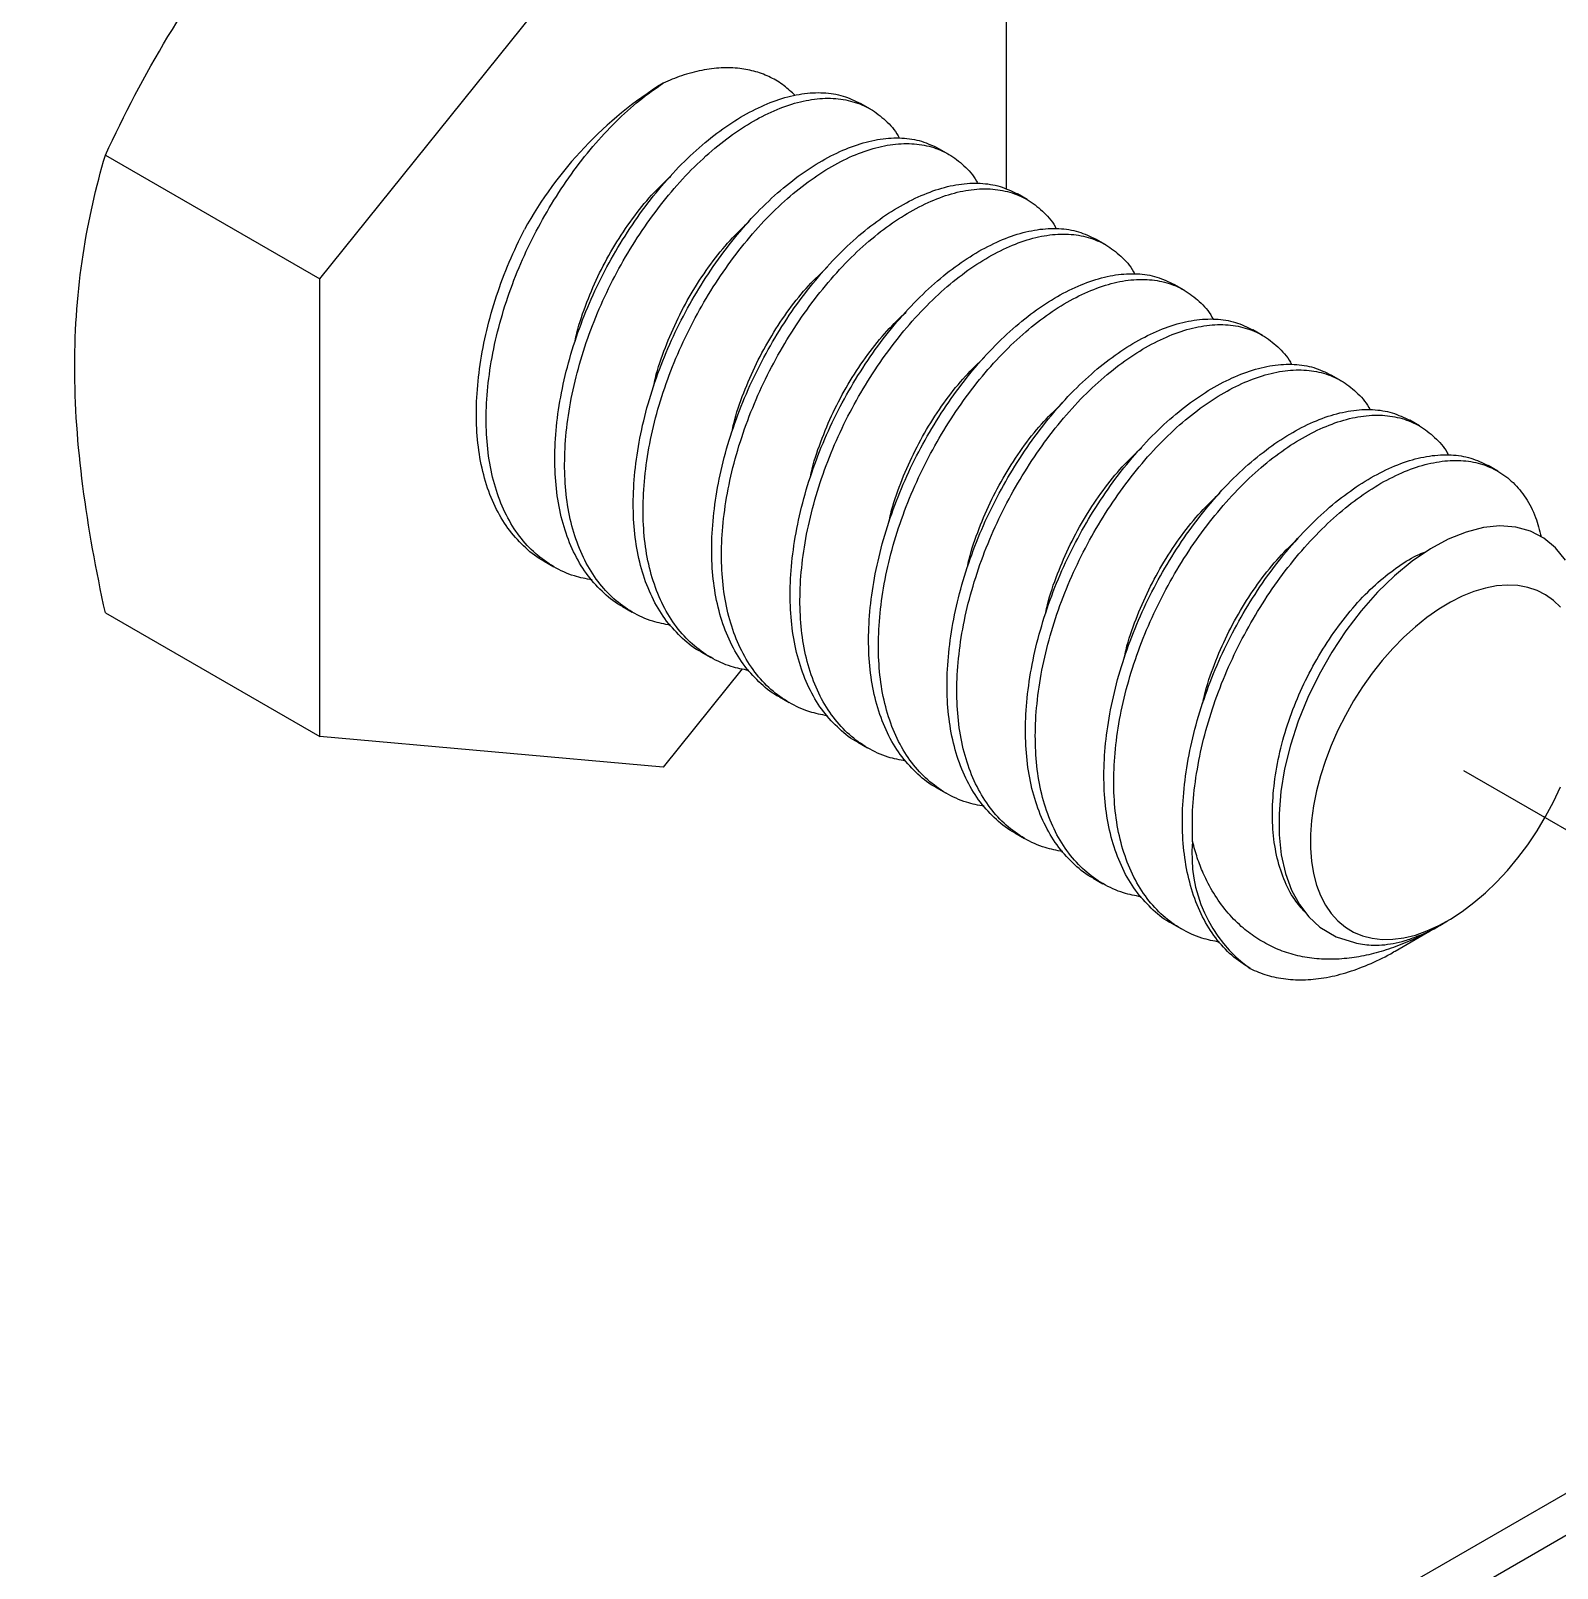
# Model space of a CAD drawing. Extents: x -3.9 to 19, y -12.2 to 0.
# Drawn here: x 4.431 to 5.119, y -4.594 to -3.901 of the extents above; entities that cross this region are included whole.
import ezdxf

# ---------------------------------------------------------------- set-up
doc = ezdxf.new("R2010")
doc.units = 0
doc.header["$LTSCALE"] = 0.5
doc.header["$MEASUREMENT"] = 0
doc.linetypes.add('CENTER', pattern=[2, 1.25, -0.25, 0.25, -0.25])
for name, color, linetype in [('Centerline', 210, 'CENTER'), ('Hardware', 242, 'CONTINUOUS'), ('WallMount Bracket', 190, 'CONTINUOUS')]:
    doc.layers.add(name, color=color, linetype=linetype)

msp = doc.modelspace()

# ---------------------------------------------------------------- linework, layer by layer
at = {"layer": 'Centerline', "transparency": 16777216}
msp.add_line((5.076531, -4.234869), (7.29864, -5.517804), dxfattribs=at)
at = {"layer": 'Hardware', "linetype": 'Continuous', "lineweight": 25, "transparency": 16777216}
for p, q in [((4.561104, -4.013255), (4.715782, -3.820846)), ((4.87046, -3.834711), (4.87046, -3.972836)), ((4.809202, -3.936713), (4.804783, -3.934163)), ((4.844557, -3.957118), (4.840138, -3.954568)), ((4.464435, -3.957463), (4.561104, -4.013255)), ((4.879912, -3.977523), (4.875493, -3.974973)), ((4.915267, -3.997928), (4.910848, -3.995378)), ((4.561104, -4.219529), (4.561104, -4.013255)), ((4.950622, -4.018333), (4.946203, -4.015783)), ((4.985977, -4.038738), (4.981558, -4.036188)), ((5.021332, -4.059143), (5.016913, -4.056593)), ((5.056687, -4.079548), (5.052268, -4.076998)), ((5.092042, -4.099953), (5.087623, -4.097403)), ((4.66214, -4.140484), (4.666559, -4.143034)), ((4.464435, -4.163737), (4.561104, -4.219529)), ((4.697495, -4.160889), (4.701914, -4.163439)), ((4.73285, -4.181294), (4.737269, -4.183844)), ((4.751403, -4.189084), (4.715782, -4.233394)), ((4.768205, -4.201699), (4.772624, -4.204249)), ((4.715782, -4.233394), (4.561104, -4.219529)), ((4.80356, -4.222104), (4.807979, -4.224654)), ((4.838915, -4.242509), (4.843334, -4.245059)), ((4.87427, -4.262914), (4.878689, -4.265464)), ((4.909625, -4.283319), (4.914044, -4.285869)), ((4.94498, -4.303724), (4.949399, -4.306274)), ((5.065816, -4.304656), (5.069365, -4.302606)), ((5.045689, -4.316285), (5.063827, -4.305806))]:
    msp.add_line(p, q, dxfattribs=at)
at = {"layer": 'Hardware', "linetype": 'Continuous', "lineweight": 25, "transparency": 16777216, "flags": 128}
for points in [[(5.122444, -4.140049), (5.118001, -4.13454), (5.112771, -4.130179), (5.106788, -4.127035), (5.100133, -4.125152), (5.092942, -4.124592), (5.085503, -4.12535), (5.077699, -4.12736), (5.069682, -4.130585), (5.061593, -4.134964), (5.053454, -4.140478), (5.045444, -4.14705), (5.037788, -4.154509), (5.030422, -4.162869), (5.02349, -4.171965), (5.017189, -4.181509), (5.011431, -4.191585), (5.006345, -4.202011), (5.002041, -4.212641), (4.998537, -4.223428), (4.995904, -4.234158), (4.994224, -4.244375), (4.9934, -4.254339), (4.993446, -4.263863), (4.994402, -4.272859), (4.996278, -4.28123), (4.999052, -4.288806), (5.002564, -4.295268), (5.00685, -4.300857), (5.011829, -4.305468), (5.019128, -4.309849), (5.027373, -4.312454), (5.027373, -4.312454)], [(5.120309, -4.161254), (5.117107, -4.158192), (5.11355, -4.155669), (5.109666, -4.153706), (5.105484, -4.152316), (5.101033, -4.15151), (5.096348, -4.151294), (5.091464, -4.151669), (5.086415, -4.152633), (5.08124, -4.154178), (5.075976, -4.156293), (5.070664, -4.158962), (5.065341, -4.162167), (5.060048, -4.165882), (5.054824, -4.17008), (5.049707, -4.174731), (5.044736, -4.179799), (5.039946, -4.185248), (5.035375, -4.191037), (5.031054, -4.197123), (5.027017, -4.203461), (5.023294, -4.210004), (5.019911, -4.216704), (5.016894, -4.223511), (5.014265, -4.230374), (5.012044, -4.237244), (5.010247, -4.244068), (5.008888, -4.250798), (5.007976, -4.257381), (5.007518, -4.263771), (5.007518, -4.269919), (5.007976, -4.275781), (5.008888, -4.281312), (5.010247, -4.286472), (5.012044, -4.291222), (5.014265, -4.295528), (5.016894, -4.299358), (5.019911, -4.302682), (5.023294, -4.305477), (5.027017, -4.307722), (5.031054, -4.309401), (5.035375, -4.3105), (5.039946, -4.311011), (5.044736, -4.310932), (5.049707, -4.310262), (5.054824, -4.309006), (5.060048, -4.307174), (5.065341, -4.30478), (5.070664, -4.30184), (5.075976, -4.298377), (5.08124, -4.294417), (5.086415, -4.289989), (5.091464, -4.285124), (5.096348, -4.279861), (5.101033, -4.274237), (5.105484, -4.268294), (5.109666, -4.262076), (5.11355, -4.25563), (5.117107, -4.249002), (5.120309, -4.242242)]]:
    msp.add_lwpolyline(points, dxfattribs=at)
at = {"layer": 'Hardware', "linetype": 'Continuous', "lineweight": 25, "transparency": 16777216}
for centre, radius, start, end in [((4.810985, -4.077827), 0.18002, 121.927624, 151.166913), ((5.017206, -4.27296), 0.063071, 174.46691, 234.205204)]:
    msp.add_arc(centre, radius, start, end, dxfattribs=at)
msp.add_open_spline([(4.464435, -3.957463), (4.481304, -3.921119), (4.501606, -3.886066), (4.527959, -3.853285)], degree=3, dxfattribs=at)
for points, knots in [([(4.77526, -3.930614), (4.773652, -3.929063), (4.770306, -3.925836), (4.76433, -3.922302), (4.757663, -3.919685), (4.750236, -3.918188), (4.742081, -3.917943), (4.733269, -3.919072), (4.724464, -3.921372), (4.718564, -3.923865), (4.715782, -3.925041)], [0, 0, 0, 0, 0.1134536, 0.2360457, 0.3589687, 0.4815604, 0.6146512, 0.7481664, 0.8812592, 1, 1, 1, 1]), ([(4.683762, -4.148963), (4.681066, -4.148459), (4.674917, -4.147309), (4.666384, -4.143287), (4.658073, -4.137336), (4.650876, -4.129498), (4.644932, -4.119943), (4.64042, -4.108874), (4.637432, -4.096601), (4.635988, -4.083375), (4.636026, -4.069294), (4.637524, -4.054433), (4.640513, -4.039035), (4.644932, -4.023496), (4.650645, -4.008218), (4.657529, -3.993461), (4.665461, -3.979309), (4.674345, -3.965865), (4.684069, -3.953383), (4.694384, -3.942245), (4.705015, -3.932561), (4.712214, -3.927533), (4.715782, -3.925041)], [0, 0, 0, 0, 0.0389357, 0.0888252, 0.1387146, 0.1894771, 0.2406877, 0.2918982, 0.3426607, 0.3925501, 0.4424396, 0.493202, 0.5444126, 0.5956232, 0.6463856, 0.6962751, 0.7461645, 0.796927, 0.8481375, 0.8993481, 0.9501105, 1, 1, 1, 1]), ([(4.697496, -4.160887), (4.697489, -4.160884), (4.694394, -4.159497), (4.689092, -4.155037), (4.681789, -4.147394), (4.675874, -4.137786), (4.671354, -4.126731), (4.668368, -4.114455), (4.666923, -4.10123), (4.666962, -4.087149), (4.66846, -4.072287), (4.671449, -4.056889), (4.675867, -4.04135), (4.68158, -4.026072), (4.688464, -4.011315), (4.696396, -3.997163), (4.705281, -3.983718), (4.715004, -3.971243), (4.72532, -3.960079), (4.73595, -3.950493), (4.746718, -3.942612), (4.757486, -3.936441), (4.768115, -3.932038), (4.778435, -3.929529), (4.788142, -3.92905), (4.797081, -3.930414), (4.802232, -3.932923), (4.804782, -3.934165)], [0, 0, 0, 0, 0.0000847, 0.0411493, 0.0829326, 0.1250847, 0.1672368, 0.20902, 0.2500847, 0.2911493, 0.3329326, 0.3750847, 0.4172368, 0.45902, 0.5000847, 0.5411493, 0.5829326, 0.6250847, 0.6672368, 0.70902, 0.7500847, 0.7911493, 0.8329326, 0.8750847, 0.9172368, 0.95902, 1, 1, 1, 1]), ([(4.719117, -4.169368), (4.716421, -4.168864), (4.710272, -4.167714), (4.701739, -4.163692), (4.693428, -4.15774), (4.686231, -4.149903), (4.680287, -4.140348), (4.675775, -4.129279), (4.672787, -4.117006), (4.671343, -4.10378), (4.671381, -4.089699), (4.672879, -4.074838), (4.675868, -4.05944), (4.680287, -4.043901), (4.686, -4.028623), (4.692884, -4.013866), (4.700816, -3.999714), (4.7097, -3.986268), (4.719424, -3.973794), (4.729739, -3.962629), (4.74037, -3.953044), (4.751137, -3.945162), (4.761905, -3.938992), (4.772536, -3.934587), (4.782851, -3.932086), (4.792576, -3.931576), (4.801453, -3.933056), (4.809414, -3.936395), (4.81619, -3.941708), (4.820485, -3.94626), (4.822091, -3.949489), (4.822258, -3.949825)], [0, 0, 0, 0, 0.0276087, 0.0629844, 0.0983602, 0.134355, 0.1706675, 0.20698, 0.2429748, 0.2783506, 0.3137264, 0.3497211, 0.3860337, 0.4223462, 0.458341, 0.4937168, 0.5290925, 0.5650873, 0.6013998, 0.6377124, 0.6737072, 0.7090829, 0.7444587, 0.7804535, 0.816766, 0.8530786, 0.8890733, 0.9244491, 0.9598249, 0.9958197, 1, 1, 1, 1]), ([(4.732851, -4.181292), (4.732844, -4.181289), (4.729749, -4.179902), (4.724447, -4.175442), (4.717144, -4.167799), (4.711229, -4.158191), (4.706709, -4.147136), (4.703723, -4.134859), (4.702278, -4.121635), (4.702317, -4.107554), (4.703815, -4.092692), (4.706804, -4.077294), (4.711222, -4.061755), (4.716935, -4.046477), (4.723819, -4.03172), (4.731751, -4.017568), (4.740636, -4.004123), (4.750359, -3.991648), (4.760675, -3.980484), (4.771305, -3.970898), (4.782073, -3.963017), (4.792841, -3.956846), (4.80347, -3.952443), (4.81379, -3.949934), (4.823497, -3.949455), (4.832436, -3.950819), (4.837587, -3.953328), (4.840137, -3.95457)], [0, 0, 0, 0, 0.0000847, 0.0411493, 0.0829326, 0.1250847, 0.1672368, 0.20902, 0.2500847, 0.2911493, 0.3329326, 0.3750847, 0.4172368, 0.45902, 0.5000847, 0.5411493, 0.5829326, 0.6250847, 0.6672368, 0.70902, 0.7500847, 0.7911493, 0.8329326, 0.8750847, 0.9172368, 0.95902, 1, 1, 1, 1]), ([(4.754472, -4.189773), (4.751776, -4.189269), (4.745627, -4.188119), (4.737094, -4.184097), (4.728783, -4.178145), (4.721586, -4.170308), (4.715642, -4.160753), (4.71113, -4.149684), (4.708142, -4.137411), (4.706698, -4.124185), (4.706736, -4.110104), (4.708234, -4.095243), (4.711223, -4.079845), (4.715642, -4.064306), (4.721355, -4.049028), (4.728239, -4.03427), (4.736171, -4.020119), (4.745055, -4.006673), (4.754779, -3.994199), (4.765094, -3.983034), (4.775725, -3.973449), (4.786492, -3.965567), (4.79726, -3.959397), (4.807891, -3.954992), (4.818206, -3.952491), (4.827931, -3.951981), (4.836808, -3.953461), (4.844769, -3.9568), (4.851545, -3.962113), (4.85584, -3.966665), (4.857446, -3.969894), (4.857613, -3.97023)], [0, 0, 0, 0, 0.0276087, 0.0629844, 0.0983602, 0.134355, 0.1706675, 0.20698, 0.2429748, 0.2783506, 0.3137264, 0.3497211, 0.3860337, 0.4223462, 0.458341, 0.4937168, 0.5290925, 0.5650873, 0.6013998, 0.6377124, 0.6737072, 0.7090829, 0.7444587, 0.7804535, 0.816766, 0.8530786, 0.8890733, 0.9244491, 0.9598249, 0.9958197, 1, 1, 1, 1]), ([(4.45062, -4.052626), (4.45062, -4.035162), (4.451957, -4.018251), (4.456796, -3.986628), (4.460265, -3.971738), (4.464435, -3.957463)], [0, 0, 0, 0, 0.5, 0.5, 1, 1, 1, 1]), ([(4.676154, -4.041198), (4.676406, -4.039996), (4.677627, -4.034186), (4.681272, -4.023804), (4.686993, -4.01049), (4.693952, -3.997805), (4.701847, -3.985988), (4.710341, -3.975425), (4.716338, -3.969738), (4.719234, -3.966991)], [0, 0, 0, 0, 0.04228604, 0.20436413, 0.36340991, 0.5224557, 0.68453379, 0.84764879, 1, 1, 1, 1]), ([(4.768206, -4.201697), (4.768199, -4.201694), (4.765104, -4.200307), (4.759802, -4.195847), (4.752499, -4.188204), (4.746584, -4.178596), (4.742064, -4.167541), (4.739078, -4.155264), (4.737633, -4.14204), (4.737672, -4.127959), (4.73917, -4.113097), (4.742159, -4.097699), (4.746577, -4.08216), (4.75229, -4.066882), (4.759174, -4.052125), (4.767106, -4.037973), (4.775991, -4.024528), (4.785714, -4.012053), (4.79603, -4.000888), (4.80666, -3.991303), (4.817428, -3.983421), (4.828196, -3.977251), (4.838825, -3.972848), (4.849145, -3.970339), (4.858852, -3.96986), (4.867791, -3.971224), (4.872942, -3.973733), (4.875492, -3.974975)], [0, 0, 0, 0, 0.0000847, 0.0411493, 0.0829326, 0.1250847, 0.1672368, 0.20902, 0.2500847, 0.2911493, 0.3329326, 0.3750847, 0.4172368, 0.45902, 0.5000847, 0.5411493, 0.5829326, 0.6250847, 0.6672368, 0.70902, 0.7500847, 0.7911493, 0.8329326, 0.8750847, 0.9172368, 0.95902, 1, 1, 1, 1]), ([(4.789827, -4.210178), (4.787131, -4.209674), (4.780982, -4.208524), (4.772449, -4.204502), (4.764138, -4.19855), (4.756941, -4.190713), (4.750997, -4.181158), (4.746485, -4.170089), (4.743497, -4.157816), (4.742053, -4.14459), (4.742091, -4.130509), (4.743589, -4.115648), (4.746578, -4.10025), (4.750997, -4.084711), (4.75671, -4.069433), (4.763594, -4.054675), (4.771526, -4.040524), (4.78041, -4.027078), (4.790134, -4.014604), (4.800449, -4.003439), (4.81108, -3.993854), (4.821847, -3.985972), (4.832615, -3.979802), (4.843246, -3.975397), (4.853561, -3.972896), (4.863286, -3.972386), (4.872163, -3.973866), (4.880124, -3.977205), (4.8869, -3.982518), (4.891195, -3.98707), (4.892801, -3.990299), (4.892968, -3.990635)], [0, 0, 0, 0, 0.0276087, 0.0629844, 0.0983602, 0.134355, 0.1706675, 0.20698, 0.2429748, 0.2783506, 0.3137264, 0.3497211, 0.3860337, 0.4223462, 0.458341, 0.4937168, 0.5290925, 0.5650873, 0.6013998, 0.6377124, 0.6737072, 0.7090829, 0.7444587, 0.7804535, 0.816766, 0.8530786, 0.8890733, 0.9244491, 0.9598249, 0.9958197, 1, 1, 1, 1]), ([(4.662141, -4.140482), (4.662134, -4.140479), (4.659039, -4.139092), (4.653737, -4.134632), (4.646434, -4.12699), (4.640519, -4.117381), (4.635999, -4.106326), (4.633013, -4.09405), (4.631569, -4.080825), (4.631606, -4.066744), (4.633106, -4.051883), (4.63609, -4.036482), (4.640525, -4.020953), (4.646178, -4.00564), (4.650928, -3.995858), (4.653283, -3.99101)], [0, 0, 0, 0, 0.0001693, 0.0822848, 0.1658371, 0.250127, 0.3344169, 0.4179692, 0.5000847, 0.5822001, 0.6657524, 0.7500423, 0.8343322, 0.9178846, 1, 1, 1, 1]), ([(4.711509, -4.061603), (4.711761, -4.060401), (4.712982, -4.054591), (4.716627, -4.044209), (4.722348, -4.030895), (4.729307, -4.01821), (4.737202, -4.006393), (4.745696, -3.99583), (4.751693, -3.990143), (4.754589, -3.987396)], [0, 0, 0, 0, 0.042286, 0.2043641, 0.3634099, 0.5224557, 0.6845338, 0.8476488, 1, 1, 1, 1]), ([(4.803561, -4.222102), (4.803554, -4.222099), (4.800459, -4.220712), (4.795157, -4.216252), (4.787854, -4.208609), (4.781939, -4.199001), (4.777419, -4.187946), (4.774433, -4.175669), (4.772988, -4.162445), (4.773027, -4.148364), (4.774525, -4.133502), (4.777514, -4.118104), (4.781932, -4.102565), (4.787645, -4.087287), (4.794529, -4.07253), (4.802461, -4.058378), (4.811346, -4.044933), (4.821069, -4.032458), (4.831385, -4.021293), (4.842015, -4.011708), (4.852783, -4.003826), (4.863551, -3.997656), (4.87418, -3.993253), (4.8845, -3.990744), (4.894207, -3.990265), (4.903146, -3.991629), (4.908297, -3.994138), (4.910847, -3.99538)], [0, 0, 0, 0, 0.0000847, 0.0411493, 0.0829326, 0.1250847, 0.1672368, 0.20902, 0.2500847, 0.2911493, 0.3329326, 0.3750847, 0.4172368, 0.45902, 0.5000847, 0.5411493, 0.5829326, 0.6250847, 0.6672368, 0.70902, 0.7500847, 0.7911493, 0.8329326, 0.8750847, 0.9172368, 0.95902, 1, 1, 1, 1]), ([(4.825182, -4.230583), (4.822486, -4.230079), (4.816337, -4.228929), (4.807804, -4.224907), (4.799493, -4.218955), (4.792296, -4.211118), (4.786352, -4.201563), (4.78184, -4.190494), (4.778852, -4.178221), (4.777408, -4.164995), (4.777446, -4.150914), (4.778944, -4.136052), (4.781933, -4.120655), (4.786352, -4.105116), (4.792065, -4.089838), (4.798949, -4.07508), (4.806881, -4.060929), (4.815765, -4.047483), (4.825489, -4.035009), (4.835804, -4.023844), (4.846435, -4.014259), (4.857202, -4.006377), (4.86797, -4.000207), (4.878601, -3.995802), (4.888916, -3.993301), (4.898641, -3.992791), (4.907518, -3.994271), (4.915479, -3.99761), (4.922255, -4.002923), (4.92655, -4.007475), (4.928156, -4.010704), (4.928323, -4.01104)], [0, 0, 0, 0, 0.0276087, 0.0629844, 0.0983602, 0.134355, 0.1706675, 0.20698, 0.2429748, 0.2783506, 0.3137264, 0.3497211, 0.3860337, 0.4223462, 0.458341, 0.4937168, 0.5290925, 0.5650873, 0.6013998, 0.6377124, 0.6737072, 0.7090829, 0.7444587, 0.7804535, 0.816766, 0.8530786, 0.8890733, 0.9244491, 0.9598249, 0.9958197, 1, 1, 1, 1]), ([(4.746864, -4.082008), (4.747116, -4.080806), (4.748337, -4.074996), (4.751982, -4.064614), (4.757703, -4.0513), (4.764662, -4.038615), (4.772557, -4.026798), (4.781051, -4.016235), (4.787048, -4.010548), (4.789944, -4.007801)], [0, 0, 0, 0, 0.04228604, 0.20436413, 0.36340991, 0.5224557, 0.68453379, 0.84764879, 1, 1, 1, 1]), ([(4.838916, -4.242507), (4.838909, -4.242504), (4.835814, -4.241117), (4.830512, -4.236657), (4.823209, -4.229014), (4.817294, -4.219406), (4.812774, -4.208351), (4.809788, -4.196074), (4.808343, -4.18285), (4.808382, -4.168769), (4.80988, -4.153907), (4.812869, -4.138509), (4.817287, -4.12297), (4.823, -4.107692), (4.829884, -4.092935), (4.837816, -4.078783), (4.846701, -4.065338), (4.856424, -4.052863), (4.86674, -4.041698), (4.87737, -4.032113), (4.888138, -4.024231), (4.898906, -4.018061), (4.909535, -4.013658), (4.919855, -4.011149), (4.929562, -4.01067), (4.938501, -4.012034), (4.943652, -4.014543), (4.946202, -4.015785)], [0, 0, 0, 0, 0.0000847, 0.0411493, 0.0829326, 0.1250847, 0.1672368, 0.20902, 0.2500847, 0.2911493, 0.3329326, 0.3750847, 0.4172368, 0.45902, 0.5000847, 0.5411493, 0.5829326, 0.6250847, 0.6672368, 0.70902, 0.7500847, 0.7911493, 0.8329326, 0.8750847, 0.9172368, 0.95902, 1, 1, 1, 1]), ([(4.860537, -4.250988), (4.857841, -4.250484), (4.851692, -4.249334), (4.843159, -4.245312), (4.834848, -4.23936), (4.827651, -4.231523), (4.821707, -4.221968), (4.817195, -4.210899), (4.814207, -4.198626), (4.812763, -4.1854), (4.812801, -4.171319), (4.814299, -4.156457), (4.817288, -4.14106), (4.821707, -4.125521), (4.82742, -4.110243), (4.834304, -4.095485), (4.842236, -4.081334), (4.85112, -4.067888), (4.860844, -4.055414), (4.871159, -4.044249), (4.88179, -4.034664), (4.892557, -4.026782), (4.903325, -4.020612), (4.913956, -4.016207), (4.924271, -4.013706), (4.933996, -4.013196), (4.942873, -4.014676), (4.950834, -4.018015), (4.95761, -4.023328), (4.961905, -4.02788), (4.963511, -4.031109), (4.963678, -4.031445)], [0, 0, 0, 0, 0.0276087, 0.0629844, 0.0983602, 0.134355, 0.1706675, 0.20698, 0.2429748, 0.2783506, 0.3137264, 0.3497211, 0.3860337, 0.4223462, 0.458341, 0.4937168, 0.5290925, 0.5650873, 0.6013998, 0.6377124, 0.6737072, 0.7090829, 0.7444587, 0.7804535, 0.816766, 0.8530786, 0.8890733, 0.9244491, 0.9598249, 0.9958197, 1, 1, 1, 1]), ([(4.782219, -4.102413), (4.782471, -4.101211), (4.783692, -4.095401), (4.787337, -4.085019), (4.793058, -4.071705), (4.800017, -4.05902), (4.807912, -4.047203), (4.816406, -4.03664), (4.822403, -4.030953), (4.825299, -4.028206)], [0, 0, 0, 0, 0.04228604, 0.20436413, 0.36340991, 0.5224557, 0.68453379, 0.84764879, 1, 1, 1, 1]), ([(4.874271, -4.262912), (4.874264, -4.262909), (4.871169, -4.261522), (4.865867, -4.257062), (4.858564, -4.249419), (4.852649, -4.239811), (4.848129, -4.228756), (4.845143, -4.216479), (4.843698, -4.203255), (4.843737, -4.189174), (4.845235, -4.174312), (4.848224, -4.158914), (4.852642, -4.143375), (4.858355, -4.128097), (4.865239, -4.11334), (4.873171, -4.099188), (4.882056, -4.085743), (4.891779, -4.073268), (4.902095, -4.062103), (4.912725, -4.052518), (4.923493, -4.044636), (4.934261, -4.038466), (4.94489, -4.034063), (4.95521, -4.031554), (4.964917, -4.031075), (4.973856, -4.032439), (4.979007, -4.034948), (4.981557, -4.036189)], [0, 0, 0, 0, 0.0000847, 0.0411493, 0.0829326, 0.1250847, 0.1672368, 0.20902, 0.2500847, 0.2911493, 0.3329326, 0.3750847, 0.4172368, 0.45902, 0.5000847, 0.5411493, 0.5829326, 0.6250847, 0.6672368, 0.70902, 0.7500847, 0.7911493, 0.8329326, 0.8750847, 0.9172368, 0.95902, 1, 1, 1, 1]), ([(4.895892, -4.271393), (4.893196, -4.270889), (4.887047, -4.269739), (4.878514, -4.265717), (4.870203, -4.259765), (4.863006, -4.251928), (4.857062, -4.242373), (4.85255, -4.231304), (4.849562, -4.219031), (4.848118, -4.205805), (4.848156, -4.191724), (4.849654, -4.176862), (4.852643, -4.161465), (4.857062, -4.145926), (4.862775, -4.130647), (4.869659, -4.11589), (4.877591, -4.101739), (4.886475, -4.088293), (4.896199, -4.075819), (4.906514, -4.064654), (4.917145, -4.055069), (4.927912, -4.047187), (4.93868, -4.041017), (4.949311, -4.036612), (4.959626, -4.034111), (4.969351, -4.033601), (4.978228, -4.035081), (4.986189, -4.03842), (4.992965, -4.043733), (4.99726, -4.048285), (4.998866, -4.051514), (4.999033, -4.05185)], [0, 0, 0, 0, 0.02760866, 0.06298442, 0.09836019, 0.13435497, 0.17066751, 0.20698004, 0.24297483, 0.27835059, 0.31372636, 0.34972114, 0.38603368, 0.42234621, 0.458341, 0.49371676, 0.52909253, 0.56508731, 0.60139985, 0.63771238, 0.67370717, 0.70908293, 0.7444587, 0.78045348, 0.81676602, 0.85307856, 0.88907334, 0.9244491, 0.95982487, 0.99581965, 1, 1, 1, 1]), ([(4.464435, -4.163737), (4.460237, -4.144518), (4.456725, -4.125322), (4.45192, -4.088144), (4.45062, -4.070077), (4.45062, -4.052626)], [0, 0, 0, 0, 0.5, 0.5, 1, 1, 1, 1]), ([(4.817574, -4.122818), (4.817826, -4.121616), (4.819047, -4.115806), (4.822692, -4.105424), (4.828413, -4.09211), (4.835372, -4.079425), (4.843267, -4.067608), (4.851761, -4.057045), (4.857758, -4.051358), (4.860654, -4.048611)], [0, 0, 0, 0, 0.042286, 0.2043641, 0.3634099, 0.5224557, 0.6845338, 0.8476488, 1, 1, 1, 1]), ([(4.909626, -4.283317), (4.909619, -4.283314), (4.906524, -4.281927), (4.901222, -4.277467), (4.893919, -4.269824), (4.888004, -4.260216), (4.883484, -4.249161), (4.880498, -4.236884), (4.879053, -4.22366), (4.879092, -4.209578), (4.88059, -4.194717), (4.883579, -4.179319), (4.887997, -4.16378), (4.89371, -4.148502), (4.900594, -4.133745), (4.908526, -4.119593), (4.917411, -4.106148), (4.927134, -4.093673), (4.93745, -4.082508), (4.94808, -4.072923), (4.958848, -4.065041), (4.969616, -4.058871), (4.980245, -4.054468), (4.990565, -4.051959), (5.000272, -4.05148), (5.009211, -4.052844), (5.014362, -4.055352), (5.016912, -4.056594)], [0, 0, 0, 0, 0.0000847, 0.0411493, 0.0829326, 0.1250847, 0.1672368, 0.20902, 0.2500847, 0.2911493, 0.3329326, 0.3750847, 0.4172368, 0.45902, 0.5000847, 0.5411493, 0.5829326, 0.6250847, 0.6672368, 0.70902, 0.7500847, 0.7911493, 0.8329326, 0.8750847, 0.9172368, 0.95902, 1, 1, 1, 1]), ([(4.931247, -4.291798), (4.928551, -4.291294), (4.922402, -4.290144), (4.913869, -4.286122), (4.905558, -4.28017), (4.898361, -4.272333), (4.892417, -4.262778), (4.887905, -4.251708), (4.884917, -4.239436), (4.883473, -4.22621), (4.883511, -4.212129), (4.885009, -4.197267), (4.887998, -4.18187), (4.892417, -4.166331), (4.89813, -4.151052), (4.905014, -4.136295), (4.912946, -4.122144), (4.92183, -4.108698), (4.931554, -4.096224), (4.941869, -4.085059), (4.9525, -4.075474), (4.963267, -4.067592), (4.974035, -4.061422), (4.984666, -4.057017), (4.994981, -4.054516), (5.004706, -4.054006), (5.013583, -4.055486), (5.021544, -4.058825), (5.02832, -4.064138), (5.032615, -4.06869), (5.034221, -4.071919), (5.034388, -4.072255)], [0, 0, 0, 0, 0.0276087, 0.0629844, 0.0983602, 0.134355, 0.1706675, 0.20698, 0.2429748, 0.2783506, 0.3137264, 0.3497211, 0.3860337, 0.4223462, 0.458341, 0.4937168, 0.5290925, 0.5650873, 0.6013998, 0.6377124, 0.6737072, 0.7090829, 0.7444587, 0.7804535, 0.816766, 0.8530786, 0.8890733, 0.9244491, 0.9598249, 0.9958197, 1, 1, 1, 1]), ([(4.852929, -4.143223), (4.853181, -4.142021), (4.854402, -4.136211), (4.858047, -4.125829), (4.863768, -4.112515), (4.870727, -4.09983), (4.878622, -4.088013), (4.887116, -4.07745), (4.893113, -4.071763), (4.896009, -4.069016)], [0, 0, 0, 0, 0.042286, 0.2043641, 0.3634099, 0.5224557, 0.6845338, 0.8476488, 1, 1, 1, 1]), ([(4.944981, -4.303722), (4.944974, -4.303719), (4.941879, -4.302332), (4.936577, -4.297872), (4.929274, -4.290229), (4.923359, -4.280621), (4.918839, -4.269566), (4.915853, -4.257289), (4.914408, -4.244065), (4.914447, -4.229983), (4.915945, -4.215122), (4.918934, -4.199724), (4.923352, -4.184185), (4.929065, -4.168907), (4.935949, -4.15415), (4.943881, -4.139998), (4.952766, -4.126552), (4.962489, -4.114078), (4.972805, -4.102913), (4.983435, -4.093328), (4.994203, -4.085446), (5.004971, -4.079276), (5.0156, -4.074873), (5.02592, -4.072364), (5.035627, -4.071885), (5.044566, -4.073249), (5.049717, -4.075757), (5.052267, -4.076999)], [0, 0, 0, 0, 0.0000847, 0.0411493, 0.0829326, 0.1250847, 0.1672368, 0.20902, 0.2500847, 0.2911493, 0.3329326, 0.3750847, 0.4172368, 0.45902, 0.5000847, 0.5411493, 0.5829326, 0.6250847, 0.6672368, 0.70902, 0.7500847, 0.7911493, 0.8329326, 0.8750847, 0.9172368, 0.95902, 1, 1, 1, 1]), ([(4.966602, -4.312203), (4.963906, -4.311699), (4.957757, -4.310549), (4.949224, -4.306527), (4.940913, -4.300575), (4.933716, -4.292738), (4.927772, -4.283183), (4.92326, -4.272113), (4.920272, -4.259841), (4.918828, -4.246615), (4.918866, -4.232534), (4.920364, -4.217672), (4.923353, -4.202275), (4.927772, -4.186736), (4.933485, -4.171457), (4.940369, -4.1567), (4.948301, -4.142549), (4.957185, -4.129103), (4.966909, -4.116629), (4.977224, -4.105464), (4.987855, -4.095879), (4.998622, -4.087997), (5.00939, -4.081827), (5.020021, -4.077422), (5.030336, -4.074921), (5.040061, -4.074411), (5.048938, -4.07589), (5.056899, -4.07923), (5.063675, -4.084543), (5.06797, -4.089095), (5.069576, -4.092324), (5.069743, -4.09266)], [0, 0, 0, 0, 0.0276087, 0.0629844, 0.0983602, 0.134355, 0.1706675, 0.20698, 0.2429748, 0.2783506, 0.3137264, 0.3497211, 0.3860337, 0.4223462, 0.458341, 0.4937168, 0.5290925, 0.5650873, 0.6013998, 0.6377124, 0.6737072, 0.7090829, 0.7444587, 0.7804535, 0.816766, 0.8530786, 0.8890733, 0.9244491, 0.9598249, 0.9958197, 1, 1, 1, 1]), ([(4.888284, -4.163628), (4.888536, -4.162426), (4.889757, -4.156616), (4.893402, -4.146234), (4.899123, -4.13292), (4.906082, -4.120235), (4.913977, -4.108418), (4.922471, -4.097855), (4.928468, -4.092168), (4.931364, -4.089421)], [0, 0, 0, 0, 0.042286, 0.2043641, 0.3634099, 0.5224557, 0.6845338, 0.8476488, 1, 1, 1, 1]), ([(4.980317, -4.324118), (4.977496, -4.322257), (4.971806, -4.318501), (4.964663, -4.310573), (4.958705, -4.301042), (4.954196, -4.289966), (4.951207, -4.277695), (4.949764, -4.264469), (4.949802, -4.250389), (4.9513, -4.235527), (4.954289, -4.220129), (4.958707, -4.20459), (4.96442, -4.189312), (4.971304, -4.174555), (4.979236, -4.160403), (4.988121, -4.146957), (4.997844, -4.134483), (5.00816, -4.123318), (5.01879, -4.113733), (5.029558, -4.105851), (5.040326, -4.099681), (5.050955, -4.095278), (5.061275, -4.092769), (5.070982, -4.092289), (5.079921, -4.093654), (5.085072, -4.096162), (5.087622, -4.097404)], [0, 0, 0, 0, 0.04106815, 0.08285493, 0.12501059, 0.16716624, 0.20895302, 0.25002117, 0.29108932, 0.3328761, 0.37503176, 0.41718741, 0.45897419, 0.50004234, 0.54111049, 0.58289727, 0.62505293, 0.66720858, 0.70899536, 0.75006351, 0.79113166, 0.83291844, 0.8750741, 0.91722975, 0.95901653, 1, 1, 1, 1]), ([(4.954429, -4.266878), (4.954338, -4.262272), (4.954154, -4.252978), (4.955737, -4.238067), (4.958703, -4.222682), (4.963128, -4.20714), (4.968839, -4.191863), (4.975724, -4.177105), (4.983656, -4.162954), (4.99254, -4.149508), (5.002264, -4.137034), (5.012579, -4.125869), (5.02321, -4.116284), (5.033977, -4.108402), (5.044745, -4.102232), (5.055376, -4.097827), (5.065691, -4.095326), (5.075414, -4.094818), (5.084299, -4.096288), (5.092229, -4.099663), (5.099121, -4.104843), (5.104804, -4.111836), (5.109133, -4.120023), (5.110814, -4.126538), (5.111593, -4.12956)], [0, 0, 0, 0, 0.0450532, 0.0908948, 0.1371411, 0.1833874, 0.229229, 0.2742822, 0.3193355, 0.3651771, 0.4114233, 0.4576696, 0.5035112, 0.5485645, 0.5936177, 0.6394593, 0.6857056, 0.7319518, 0.7777934, 0.8228467, 0.8678999, 0.9137415, 0.9599878, 1, 1, 1, 1]), ([(4.923639, -4.184033), (4.923891, -4.182831), (4.925112, -4.177021), (4.928757, -4.166639), (4.934478, -4.153325), (4.941437, -4.14064), (4.949332, -4.128823), (4.957826, -4.11826), (4.963823, -4.112573), (4.966719, -4.109826)], [0, 0, 0, 0, 0.042286, 0.2043641, 0.3634099, 0.5224557, 0.6845338, 0.8476488, 1, 1, 1, 1]), ([(4.958994, -4.204438), (4.959246, -4.203236), (4.960467, -4.197426), (4.964112, -4.187044), (4.969833, -4.17373), (4.976792, -4.161045), (4.984687, -4.149228), (4.993181, -4.138665), (4.999178, -4.132978), (5.002074, -4.130231)], [0, 0, 0, 0, 0.042286, 0.2043641, 0.3634099, 0.5224557, 0.6845338, 0.8476488, 1, 1, 1, 1]), ([(5.005234, -4.29875), (5.003584, -4.296932), (4.99973, -4.292685), (4.995358, -4.28396), (4.992023, -4.273266), (4.990389, -4.261426), (4.990333, -4.248685), (4.991826, -4.235176), (4.994888, -4.221261), (4.999395, -4.207455), (5.005207, -4.194131), (5.012143, -4.181457), (5.020039, -4.169607), (5.028725, -4.15895), (5.037874, -4.149834), (5.04722, -4.142635), (5.054653, -4.138027), (5.058754, -4.136535), (5.059877, -4.136127)], [0, 0, 0, 0, 0.0501394, 0.1170963, 0.1836276, 0.2489141, 0.3142007, 0.3807319, 0.4476888, 0.5142201, 0.5795066, 0.6447932, 0.7113244, 0.7782814, 0.8448126, 0.9100992, 0.9753857, 1, 1, 1, 1]), ([(5.064512, -4.305297), (5.062745, -4.306341), (5.058147, -4.309059), (5.050486, -4.312597), (5.041607, -4.315914), (5.032684, -4.318293), (5.023687, -4.319752), (5.014742, -4.320127), (5.005973, -4.319357), (4.997733, -4.317426), (4.990043, -4.314376), (4.982862, -4.310321), (4.97597, -4.305048), (4.969558, -4.298411), (4.963804, -4.290369), (4.959542, -4.282182), (4.956451, -4.274298), (4.955103, -4.269351), (4.954429, -4.266878)], [0, 0, 0, 0, 0.0364959, 0.0949484, 0.155639, 0.2164952, 0.2771859, 0.3427531, 0.4085303, 0.4741011, 0.5395478, 0.6051542, 0.6706008, 0.7453162, 0.8202699, 0.8949853, 0.9474927, 1, 1, 1, 1]), ([(5.027373, -4.312454), (5.029834, -4.312928), (5.035313, -4.313985), (5.043143, -4.313276), (5.050205, -4.311605), (5.057165, -4.309103), (5.062432, -4.306916), (5.065799, -4.304664), (5.065815, -4.304653)], [0, 0, 0, 0, 0.2158165, 0.4805076, 0.6168154, 0.7531232, 0.9988622, 1, 1, 1, 1]), ([(4.980317, -4.324118), (4.982844, -4.325211), (4.987908, -4.3274), (4.996329, -4.329013), (5.005301, -4.329394), (5.014811, -4.328318), (5.024719, -4.325889), (5.034826, -4.321963), (5.041853, -4.318679), (5.045448, -4.31639), (5.045667, -4.31625)], [0, 0, 0, 0, 0.1394944, 0.2794129, 0.4189072, 0.5617242, 0.7049965, 0.8478134, 0.9907255, 1, 1, 1, 1])]:
    msp.add_open_spline(points, degree=3, knots=knots, dxfattribs=at)
at = {"layer": 'WallMount Bracket', "linetype": 'Continuous', "lineweight": 25, "transparency": 16777216}
for p, q in [((5.2355, -4.495595), (3.511002, -5.490881)), ((3.538894, -5.493641), (5.241042, -4.511255))]:
    msp.add_line(p, q, dxfattribs=at)

doc.saveas('drawing.dxf')
